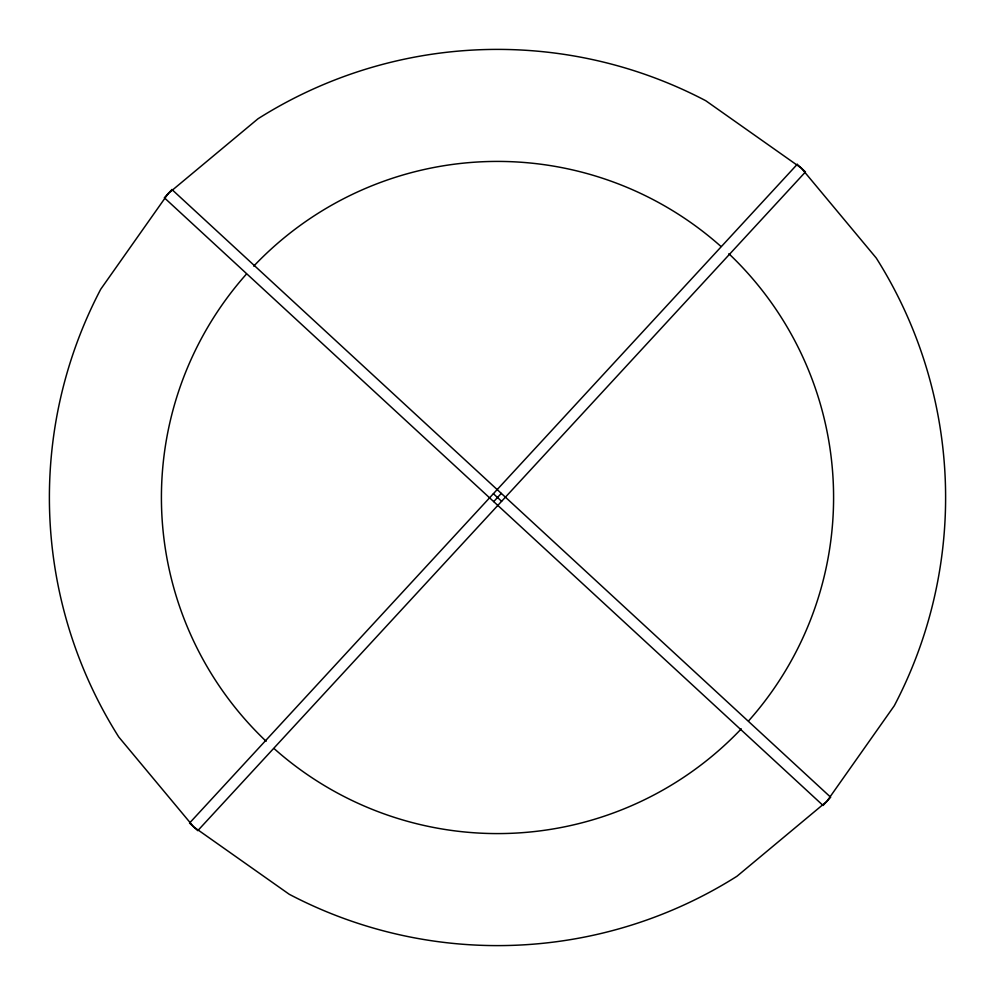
<?xml version="1.0" encoding="UTF-8"?>
<svg xmlns="http://www.w3.org/2000/svg" width="995" height="995" viewBox="0 0 995 995"><rect width="100%" height="100%" fill="white"/><g stroke="black" fill="none" stroke-linecap="round" stroke-linejoin="round"><path stroke-width="1.49" d="M493.707 501.617L501.293 493.383M493.383 493.707L501.617 501.293M728.862 253.725A336.086 336.086 0 0 1 748.588 720.902M741.275 728.862A336.086 336.086 0 0 1 274.098 748.588M266.138 741.275A336.086 336.086 0 0 1 246.412 274.098M253.725 266.138A336.086 336.086 0 0 1 720.902 246.412M168.13 193.652L100.719 289.246A448.111 448.111 0 0 0 118.766 736.996L193.652 826.87L289.246 894.281A448.111 448.111 0 0 0 736.996 876.234L826.87 801.348L894.281 705.754A448.111 448.111 0 0 0 876.234 258.003L801.348 168.13L705.754 100.719A448.111 448.111 0 0 0 258.003 118.766L168.13 193.652M171.936 189.535L164.337 197.769L823.064 805.465L830.663 797.231L171.936 189.535M797.231 164.337L189.535 823.064L197.769 830.663L805.465 171.936L797.231 164.337"/></g></svg>
